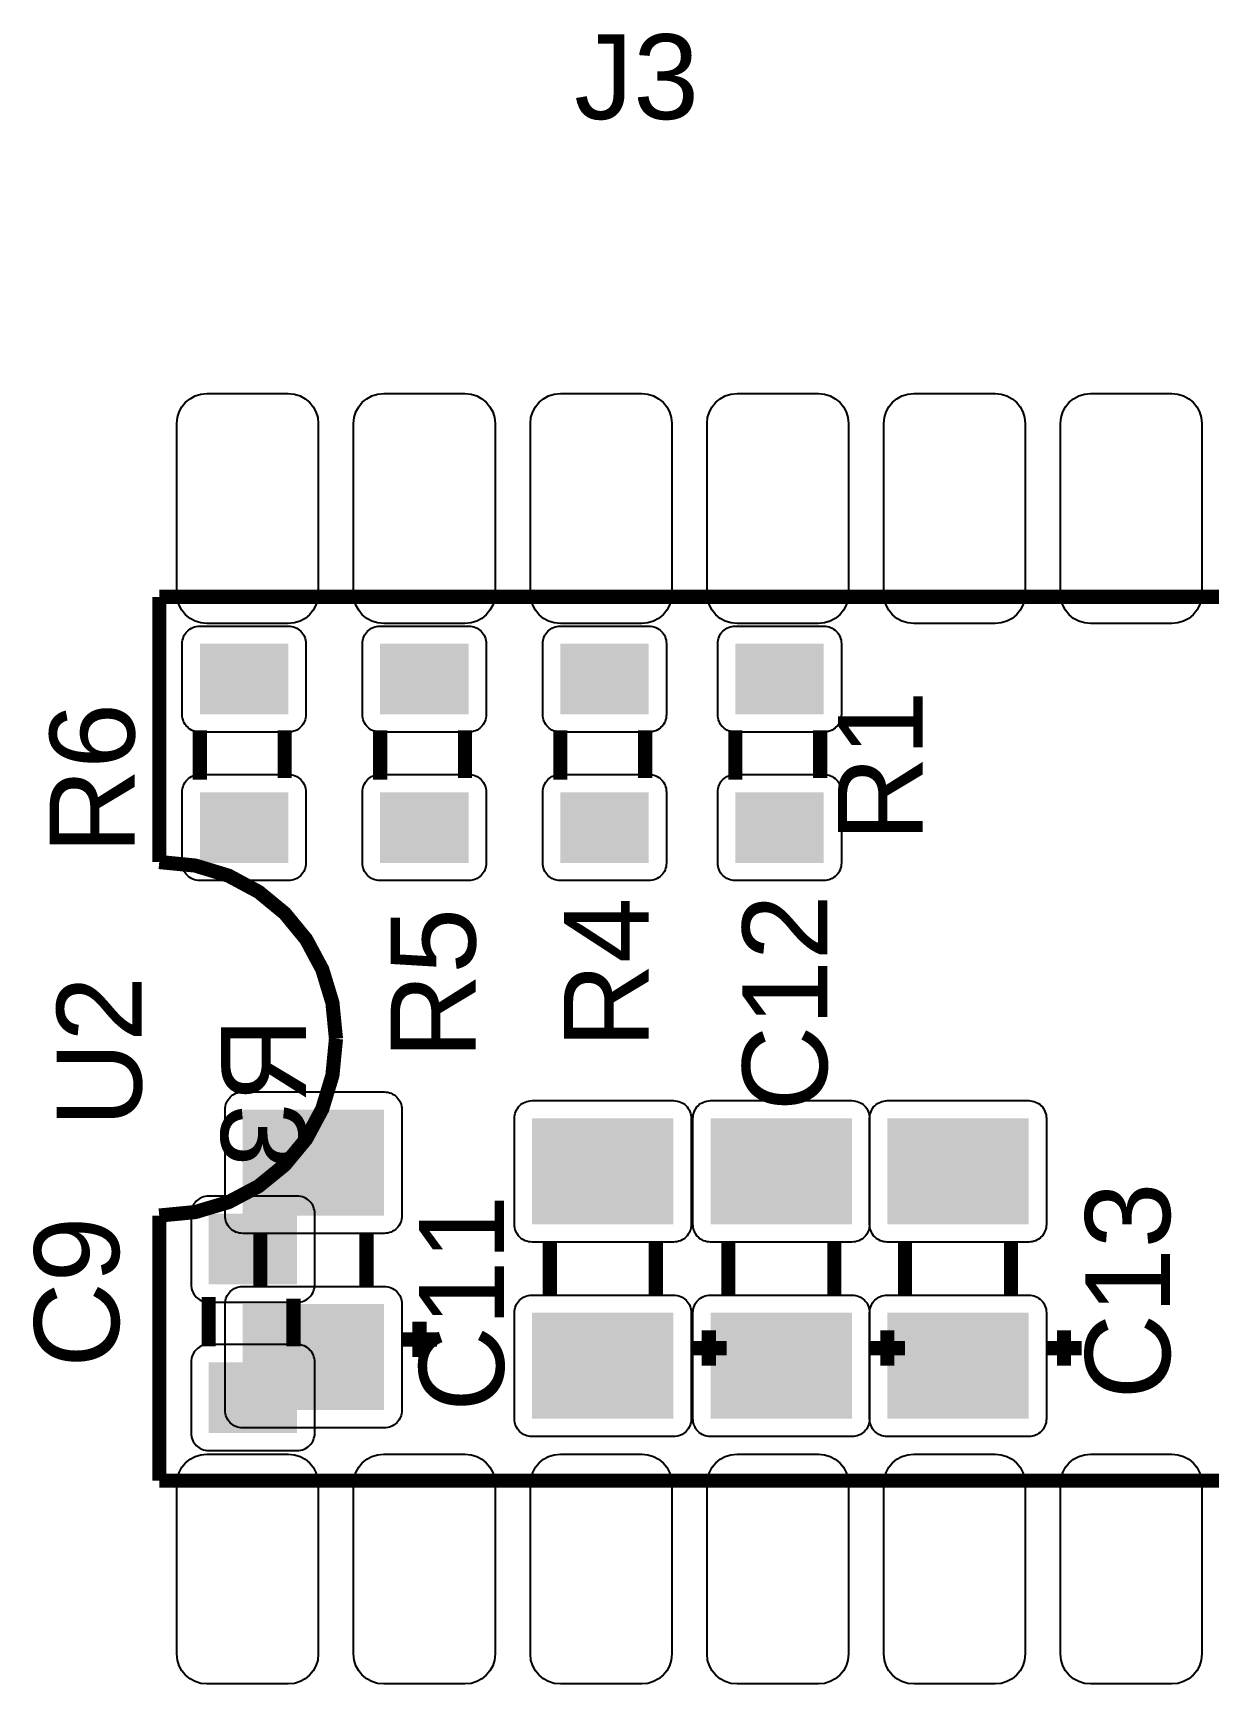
# Model space of a CAD drawing. Header units: inches. Extents: x 15 to 148, y 10 to 111.
# Drawn here: x 134.898 to 136.061, y 100.48 to 102.111 of the extents above; entities that cross this region are included whole.
import ezdxf

# ---------------------------------------------------------------- set-up
doc = ezdxf.new("R2010")
doc.units = ezdxf.units.IN
doc.header["$MEASUREMENT"] = 0
doc.layers.add('BLK_12AWG', color=7, linetype='Continuous')

# ---------------------------------------------------------------- blocks, each defined once
blk = doc.blocks.new('RPAD')
blk.add_trace([(-0.5, -0.5), (-0.5, 0.5), (0.5, -0.5), (0.5, 0.5)])
blk = doc.blocks.new('CBA2Board')
for points in [[(155.50353, 102.58131), (155.45753, 102.58131), (155.45406, 102.58165), (155.45084, 102.58262), (155.44795, 102.58417), (155.44545, 102.58623), (155.44339, 102.58873), (155.44184, 102.59162), (155.44087, 102.59484), (155.44053, 102.59831), (155.44053, 102.69431), (155.44087, 102.69779), (155.44184, 102.701), (155.44339, 102.70389), (155.44545, 102.7064), (155.44795, 102.70845), (155.45084, 102.71), (155.45406, 102.71097), (155.45753, 102.71131), (155.50353, 102.71131), (155.50701, 102.71097), (155.51022, 102.71), (155.51311, 102.70845), (155.51562, 102.7064), (155.51768, 102.70389), (155.51922, 102.701), (155.5202, 102.69779), (155.52053, 102.69431), (155.52053, 102.59831), (155.5202, 102.59484), (155.51922, 102.59162), (155.51768, 102.58873), (155.51562, 102.58623), (155.51311, 102.58417), (155.51022, 102.58262), (155.50701, 102.58165), (155.50353, 102.58131)], [(155.60353, 102.58131), (155.55753, 102.58131), (155.55406, 102.58165), (155.55084, 102.58262), (155.54795, 102.58417), (155.54545, 102.58623), (155.54339, 102.58873), (155.54184, 102.59162), (155.54087, 102.59484), (155.54053, 102.59831), (155.54053, 102.69431), (155.54087, 102.69779), (155.54184, 102.701), (155.54339, 102.70389), (155.54545, 102.7064), (155.54795, 102.70845), (155.55084, 102.71), (155.55406, 102.71097), (155.55753, 102.71131), (155.60353, 102.71131), (155.60701, 102.71097), (155.61022, 102.71), (155.61311, 102.70845), (155.61562, 102.7064), (155.61768, 102.70389), (155.61922, 102.701), (155.6202, 102.69779), (155.62053, 102.69431), (155.62053, 102.59831), (155.6202, 102.59484), (155.61922, 102.59162), (155.61768, 102.58873), (155.61562, 102.58623), (155.61311, 102.58417), (155.61022, 102.58262), (155.60701, 102.58165), (155.60353, 102.58131)], [(155.70353, 102.58131), (155.65753, 102.58131), (155.65406, 102.58165), (155.65084, 102.58262), (155.64795, 102.58417), (155.64545, 102.58623), (155.64339, 102.58873), (155.64184, 102.59162), (155.64087, 102.59484), (155.64053, 102.59831), (155.64053, 102.69431), (155.64087, 102.69779), (155.64184, 102.701), (155.64339, 102.70389), (155.64545, 102.7064), (155.64795, 102.70845), (155.65084, 102.71), (155.65406, 102.71097), (155.65753, 102.71131), (155.70353, 102.71131), (155.70701, 102.71097), (155.71022, 102.71), (155.71311, 102.70845), (155.71562, 102.7064), (155.71768, 102.70389), (155.71922, 102.701), (155.7202, 102.69779), (155.72053, 102.69431), (155.72053, 102.59831), (155.7202, 102.59484), (155.71922, 102.59162), (155.71768, 102.58873), (155.71562, 102.58623), (155.71311, 102.58417), (155.71022, 102.58262), (155.70701, 102.58165), (155.70353, 102.58131)], [(155.80353, 102.58131), (155.75753, 102.58131), (155.75406, 102.58165), (155.75084, 102.58262), (155.74795, 102.58417), (155.74545, 102.58623), (155.74339, 102.58873), (155.74184, 102.59162), (155.74087, 102.59484), (155.74053, 102.59831), (155.74053, 102.69431), (155.74087, 102.69779), (155.74184, 102.701), (155.74339, 102.70389), (155.74545, 102.7064), (155.74795, 102.70845), (155.75084, 102.71), (155.75406, 102.71097), (155.75753, 102.71131), (155.80353, 102.71131), (155.80701, 102.71097), (155.81022, 102.71), (155.81311, 102.70845), (155.81562, 102.7064), (155.81768, 102.70389), (155.81922, 102.701), (155.8202, 102.69779), (155.82053, 102.69431), (155.82053, 102.59831), (155.8202, 102.59484), (155.81922, 102.59162), (155.81768, 102.58873), (155.81562, 102.58623), (155.81311, 102.58417), (155.81022, 102.58262), (155.80701, 102.58165), (155.80353, 102.58131)], [(155.90353, 102.58131), (155.85753, 102.58131), (155.85406, 102.58165), (155.85084, 102.58262), (155.84795, 102.58417), (155.84545, 102.58623), (155.84339, 102.58873), (155.84184, 102.59162), (155.84087, 102.59484), (155.84053, 102.59831), (155.84053, 102.69431), (155.84087, 102.69779), (155.84184, 102.701), (155.84339, 102.70389), (155.84545, 102.7064), (155.84795, 102.70845), (155.85084, 102.71), (155.85406, 102.71097), (155.85753, 102.71131), (155.90353, 102.71131), (155.90701, 102.71097), (155.91022, 102.71), (155.91311, 102.70845), (155.91562, 102.7064), (155.91768, 102.70389), (155.91922, 102.701), (155.9202, 102.69779), (155.92053, 102.69431), (155.92053, 102.59831), (155.9202, 102.59484), (155.91922, 102.59162), (155.91768, 102.58873), (155.91562, 102.58623), (155.91311, 102.58417), (155.91022, 102.58262), (155.90701, 102.58165), (155.90353, 102.58131)], [(156.00353, 102.58131), (155.95753, 102.58131), (155.95406, 102.58165), (155.95084, 102.58262), (155.94795, 102.58417), (155.94545, 102.58623), (155.94339, 102.58873), (155.94184, 102.59162), (155.94087, 102.59484), (155.94053, 102.59831), (155.94053, 102.69431), (155.94087, 102.69779), (155.94184, 102.701), (155.94339, 102.70389), (155.94545, 102.7064), (155.94795, 102.70845), (155.95084, 102.71), (155.95406, 102.71097), (155.95753, 102.71131), (156.00353, 102.71131), (156.00701, 102.71097), (156.01022, 102.71), (156.01311, 102.70845), (156.01562, 102.7064), (156.01768, 102.70389), (156.01922, 102.701), (156.0202, 102.69779), (156.02053, 102.69431), (156.02053, 102.59831), (156.0202, 102.59484), (156.01922, 102.59162), (156.01768, 102.58873), (156.01562, 102.58623), (156.01311, 102.58417), (156.01022, 102.58262), (156.00701, 102.58165), (156.00353, 102.58131)], [(155.51353, 102.56981), (155.51353, 102.52981), (155.51348, 102.52877), (155.51333, 102.52777), (155.51309, 102.5268), (155.51276, 102.52588), (155.51235, 102.525), (155.51185, 102.52418), (155.51128, 102.52341), (155.51064, 102.5227), (155.50994, 102.52206), (155.50917, 102.52149), (155.50835, 102.521), (155.50747, 102.52058), (155.50654, 102.52025), (155.50558, 102.52001), (155.50457, 102.51986), (155.50353, 102.51981), (155.45353, 102.51981), (155.45249, 102.51986), (155.45149, 102.52001), (155.45052, 102.52025), (155.4496, 102.52058), (155.44872, 102.521), (155.4479, 102.52149), (155.44713, 102.52206), (155.44642, 102.5227), (155.44578, 102.52341), (155.44521, 102.52418), (155.44472, 102.525), (155.4443, 102.52588), (155.44397, 102.5268), (155.44373, 102.52777), (155.44358, 102.52877), (155.44353, 102.52981), (155.44353, 102.56981), (155.44358, 102.57085), (155.44373, 102.57186), (155.44397, 102.57282), (155.4443, 102.57375), (155.44472, 102.57462), (155.44521, 102.57545), (155.44578, 102.57622), (155.44642, 102.57692), (155.44713, 102.57756), (155.4479, 102.57813), (155.44872, 102.57863), (155.4496, 102.57904), (155.45052, 102.57937), (155.45149, 102.57961), (155.45249, 102.57976), (155.45353, 102.57981), (155.50353, 102.57981), (155.50457, 102.57976), (155.50558, 102.57961), (155.50654, 102.57937), (155.50747, 102.57904), (155.50835, 102.57863), (155.50917, 102.57813), (155.50994, 102.57756), (155.51064, 102.57692), (155.51128, 102.57622), (155.51185, 102.57545), (155.51235, 102.57462), (155.51276, 102.57375), (155.51309, 102.57282), (155.51333, 102.57186), (155.51348, 102.57085), (155.51353, 102.56981)], [(155.61553, 102.56981), (155.61553, 102.52981), (155.61548, 102.52877), (155.61533, 102.52777), (155.61509, 102.5268), (155.61476, 102.52588), (155.61435, 102.525), (155.61385, 102.52418), (155.61328, 102.52341), (155.61264, 102.5227), (155.61194, 102.52206), (155.61117, 102.52149), (155.61035, 102.521), (155.60947, 102.52058), (155.60854, 102.52025), (155.60758, 102.52001), (155.60657, 102.51986), (155.60553, 102.51981), (155.55553, 102.51981), (155.55449, 102.51986), (155.55349, 102.52001), (155.55252, 102.52025), (155.5516, 102.52058), (155.55072, 102.521), (155.5499, 102.52149), (155.54913, 102.52206), (155.54842, 102.5227), (155.54778, 102.52341), (155.54721, 102.52418), (155.54672, 102.525), (155.5463, 102.52588), (155.54597, 102.5268), (155.54573, 102.52777), (155.54558, 102.52877), (155.54553, 102.52981), (155.54553, 102.56981), (155.54558, 102.57085), (155.54573, 102.57186), (155.54597, 102.57282), (155.5463, 102.57375), (155.54672, 102.57462), (155.54721, 102.57545), (155.54778, 102.57622), (155.54842, 102.57692), (155.54913, 102.57756), (155.5499, 102.57813), (155.55072, 102.57863), (155.5516, 102.57904), (155.55252, 102.57937), (155.55349, 102.57961), (155.55449, 102.57976), (155.55553, 102.57981), (155.60553, 102.57981), (155.60657, 102.57976), (155.60758, 102.57961), (155.60854, 102.57937), (155.60947, 102.57904), (155.61035, 102.57863), (155.61117, 102.57813), (155.61194, 102.57756), (155.61264, 102.57692), (155.61328, 102.57622), (155.61385, 102.57545), (155.61435, 102.57462), (155.61476, 102.57375), (155.61509, 102.57282), (155.61533, 102.57186), (155.61548, 102.57085), (155.61553, 102.56981)], [(155.71753, 102.56981), (155.71753, 102.52981), (155.71748, 102.52877), (155.71733, 102.52777), (155.71709, 102.5268), (155.71676, 102.52588), (155.71635, 102.525), (155.71585, 102.52418), (155.71528, 102.52341), (155.71464, 102.5227), (155.71394, 102.52206), (155.71317, 102.52149), (155.71235, 102.521), (155.71147, 102.52058), (155.71054, 102.52025), (155.70958, 102.52001), (155.70857, 102.51986), (155.70753, 102.51981), (155.65753, 102.51981), (155.65649, 102.51986), (155.65549, 102.52001), (155.65452, 102.52025), (155.6536, 102.52058), (155.65272, 102.521), (155.6519, 102.52149), (155.65113, 102.52206), (155.65042, 102.5227), (155.64978, 102.52341), (155.64921, 102.52418), (155.64872, 102.525), (155.6483, 102.52588), (155.64797, 102.5268), (155.64773, 102.52777), (155.64758, 102.52877), (155.64753, 102.52981), (155.64753, 102.56981), (155.64758, 102.57085), (155.64773, 102.57186), (155.64797, 102.57282), (155.6483, 102.57375), (155.64872, 102.57462), (155.64921, 102.57545), (155.64978, 102.57622), (155.65042, 102.57692), (155.65113, 102.57756), (155.6519, 102.57813), (155.65272, 102.57863), (155.6536, 102.57904), (155.65452, 102.57937), (155.65549, 102.57961), (155.65649, 102.57976), (155.65753, 102.57981), (155.70753, 102.57981), (155.70857, 102.57976), (155.70958, 102.57961), (155.71054, 102.57937), (155.71147, 102.57904), (155.71235, 102.57863), (155.71317, 102.57813), (155.71394, 102.57756), (155.71464, 102.57692), (155.71528, 102.57622), (155.71585, 102.57545), (155.71635, 102.57462), (155.71676, 102.57375), (155.71709, 102.57282), (155.71733, 102.57186), (155.71748, 102.57085), (155.71753, 102.56981)], [(155.81653, 102.56981), (155.81653, 102.52981), (155.81648, 102.52877), (155.81633, 102.52777), (155.81609, 102.5268), (155.81576, 102.52588), (155.81535, 102.525), (155.81485, 102.52418), (155.81428, 102.52341), (155.81364, 102.5227), (155.81294, 102.52206), (155.81217, 102.52149), (155.81135, 102.521), (155.81047, 102.52058), (155.80954, 102.52025), (155.80858, 102.52001), (155.80757, 102.51986), (155.80653, 102.51981), (155.75653, 102.51981), (155.75549, 102.51986), (155.75449, 102.52001), (155.75352, 102.52025), (155.7526, 102.52058), (155.75172, 102.521), (155.7509, 102.52149), (155.75013, 102.52206), (155.74942, 102.5227), (155.74878, 102.52341), (155.74821, 102.52418), (155.74772, 102.525), (155.7473, 102.52588), (155.74697, 102.5268), (155.74673, 102.52777), (155.74658, 102.52877), (155.74653, 102.52981), (155.74653, 102.56981), (155.74658, 102.57085), (155.74673, 102.57186), (155.74697, 102.57282), (155.7473, 102.57375), (155.74772, 102.57462), (155.74821, 102.57545), (155.74878, 102.57622), (155.74942, 102.57692), (155.75013, 102.57756), (155.7509, 102.57813), (155.75172, 102.57863), (155.7526, 102.57904), (155.75352, 102.57937), (155.75449, 102.57961), (155.75549, 102.57976), (155.75653, 102.57981), (155.80653, 102.57981), (155.80757, 102.57976), (155.80858, 102.57961), (155.80954, 102.57937), (155.81047, 102.57904), (155.81135, 102.57863), (155.81217, 102.57813), (155.81294, 102.57756), (155.81364, 102.57692), (155.81428, 102.57622), (155.81485, 102.57545), (155.81535, 102.57462), (155.81576, 102.57375), (155.81609, 102.57282), (155.81633, 102.57186), (155.81648, 102.57085), (155.81653, 102.56981)], [(155.51353, 102.48581), (155.51353, 102.44581), (155.51348, 102.44477), (155.51333, 102.44377), (155.51309, 102.4428), (155.51276, 102.44188), (155.51235, 102.441), (155.51185, 102.44018), (155.51128, 102.43941), (155.51064, 102.4387), (155.50994, 102.43806), (155.50917, 102.43749), (155.50835, 102.437), (155.50747, 102.43658), (155.50654, 102.43625), (155.50558, 102.43601), (155.50457, 102.43586), (155.50353, 102.43581), (155.45353, 102.43581), (155.45249, 102.43586), (155.45149, 102.43601), (155.45052, 102.43625), (155.4496, 102.43658), (155.44872, 102.437), (155.4479, 102.43749), (155.44713, 102.43806), (155.44642, 102.4387), (155.44578, 102.43941), (155.44521, 102.44018), (155.44472, 102.441), (155.4443, 102.44188), (155.44397, 102.4428), (155.44373, 102.44377), (155.44358, 102.44477), (155.44353, 102.44581), (155.44353, 102.48581), (155.44358, 102.48685), (155.44373, 102.48786), (155.44397, 102.48882), (155.4443, 102.48975), (155.44472, 102.49062), (155.44521, 102.49145), (155.44578, 102.49222), (155.44642, 102.49292), (155.44713, 102.49356), (155.4479, 102.49413), (155.44872, 102.49463), (155.4496, 102.49504), (155.45052, 102.49537), (155.45149, 102.49561), (155.45249, 102.49576), (155.45353, 102.49581), (155.50353, 102.49581), (155.50457, 102.49576), (155.50558, 102.49561), (155.50654, 102.49537), (155.50747, 102.49504), (155.50835, 102.49463), (155.50917, 102.49413), (155.50994, 102.49356), (155.51064, 102.49292), (155.51128, 102.49222), (155.51185, 102.49145), (155.51235, 102.49062), (155.51276, 102.48975), (155.51309, 102.48882), (155.51333, 102.48786), (155.51348, 102.48685), (155.51353, 102.48581)], [(155.61553, 102.48581), (155.61553, 102.44581), (155.61548, 102.44477), (155.61533, 102.44377), (155.61509, 102.4428), (155.61476, 102.44188), (155.61435, 102.441), (155.61385, 102.44018), (155.61328, 102.43941), (155.61264, 102.4387), (155.61194, 102.43806), (155.61117, 102.43749), (155.61035, 102.437), (155.60947, 102.43658), (155.60854, 102.43625), (155.60758, 102.43601), (155.60657, 102.43586), (155.60553, 102.43581), (155.55553, 102.43581), (155.55449, 102.43586), (155.55349, 102.43601), (155.55252, 102.43625), (155.5516, 102.43658), (155.55072, 102.437), (155.5499, 102.43749), (155.54913, 102.43806), (155.54842, 102.4387), (155.54778, 102.43941), (155.54721, 102.44018), (155.54672, 102.441), (155.5463, 102.44188), (155.54597, 102.4428), (155.54573, 102.44377), (155.54558, 102.44477), (155.54553, 102.44581), (155.54553, 102.48581), (155.54558, 102.48685), (155.54573, 102.48786), (155.54597, 102.48882), (155.5463, 102.48975), (155.54672, 102.49062), (155.54721, 102.49145), (155.54778, 102.49222), (155.54842, 102.49292), (155.54913, 102.49356), (155.5499, 102.49413), (155.55072, 102.49463), (155.5516, 102.49504), (155.55252, 102.49537), (155.55349, 102.49561), (155.55449, 102.49576), (155.55553, 102.49581), (155.60553, 102.49581), (155.60657, 102.49576), (155.60758, 102.49561), (155.60854, 102.49537), (155.60947, 102.49504), (155.61035, 102.49463), (155.61117, 102.49413), (155.61194, 102.49356), (155.61264, 102.49292), (155.61328, 102.49222), (155.61385, 102.49145), (155.61435, 102.49062), (155.61476, 102.48975), (155.61509, 102.48882), (155.61533, 102.48786), (155.61548, 102.48685), (155.61553, 102.48581)], [(155.71753, 102.48581), (155.71753, 102.44581), (155.71748, 102.44477), (155.71733, 102.44377), (155.71709, 102.4428), (155.71676, 102.44188), (155.71635, 102.441), (155.71585, 102.44018), (155.71528, 102.43941), (155.71464, 102.4387), (155.71394, 102.43806), (155.71317, 102.43749), (155.71235, 102.437), (155.71147, 102.43658), (155.71054, 102.43625), (155.70958, 102.43601), (155.70857, 102.43586), (155.70753, 102.43581), (155.65753, 102.43581), (155.65649, 102.43586), (155.65549, 102.43601), (155.65452, 102.43625), (155.6536, 102.43658), (155.65272, 102.437), (155.6519, 102.43749), (155.65113, 102.43806), (155.65042, 102.4387), (155.64978, 102.43941), (155.64921, 102.44018), (155.64872, 102.441), (155.6483, 102.44188), (155.64797, 102.4428), (155.64773, 102.44377), (155.64758, 102.44477), (155.64753, 102.44581), (155.64753, 102.48581), (155.64758, 102.48685), (155.64773, 102.48786), (155.64797, 102.48882), (155.6483, 102.48975), (155.64872, 102.49062), (155.64921, 102.49145), (155.64978, 102.49222), (155.65042, 102.49292), (155.65113, 102.49356), (155.6519, 102.49413), (155.65272, 102.49463), (155.6536, 102.49504), (155.65452, 102.49537), (155.65549, 102.49561), (155.65649, 102.49576), (155.65753, 102.49581), (155.70753, 102.49581), (155.70857, 102.49576), (155.70958, 102.49561), (155.71054, 102.49537), (155.71147, 102.49504), (155.71235, 102.49463), (155.71317, 102.49413), (155.71394, 102.49356), (155.71464, 102.49292), (155.71528, 102.49222), (155.71585, 102.49145), (155.71635, 102.49062), (155.71676, 102.48975), (155.71709, 102.48882), (155.71733, 102.48786), (155.71748, 102.48685), (155.71753, 102.48581)], [(155.81653, 102.48581), (155.81653, 102.44581), (155.81648, 102.44477), (155.81633, 102.44377), (155.81609, 102.4428), (155.81576, 102.44188), (155.81535, 102.441), (155.81485, 102.44018), (155.81428, 102.43941), (155.81364, 102.4387), (155.81294, 102.43806), (155.81217, 102.43749), (155.81135, 102.437), (155.81047, 102.43658), (155.80954, 102.43625), (155.80858, 102.43601), (155.80757, 102.43586), (155.80653, 102.43581), (155.75653, 102.43581), (155.75549, 102.43586), (155.75449, 102.43601), (155.75352, 102.43625), (155.7526, 102.43658), (155.75172, 102.437), (155.7509, 102.43749), (155.75013, 102.43806), (155.74942, 102.4387), (155.74878, 102.43941), (155.74821, 102.44018), (155.74772, 102.441), (155.7473, 102.44188), (155.74697, 102.4428), (155.74673, 102.44377), (155.74658, 102.44477), (155.74653, 102.44581), (155.74653, 102.48581), (155.74658, 102.48685), (155.74673, 102.48786), (155.74697, 102.48882), (155.7473, 102.48975), (155.74772, 102.49062), (155.74821, 102.49145), (155.74878, 102.49222), (155.74942, 102.49292), (155.75013, 102.49356), (155.7509, 102.49413), (155.75172, 102.49463), (155.7526, 102.49504), (155.75352, 102.49537), (155.75449, 102.49561), (155.75549, 102.49576), (155.75653, 102.49581), (155.80653, 102.49581), (155.80757, 102.49576), (155.80858, 102.49561), (155.80954, 102.49537), (155.81047, 102.49504), (155.81135, 102.49463), (155.81217, 102.49413), (155.81294, 102.49356), (155.81364, 102.49292), (155.81428, 102.49222), (155.81485, 102.49145), (155.81535, 102.49062), (155.81576, 102.48975), (155.81609, 102.48882), (155.81633, 102.48786), (155.81648, 102.48685), (155.81653, 102.48581)], [(155.56778, 102.30622), (155.56778, 102.24622), (155.56773, 102.24518), (155.56758, 102.24417), (155.56734, 102.24321), (155.56701, 102.24228), (155.56659, 102.24141), (155.5661, 102.24058), (155.56553, 102.23981), (155.56489, 102.23911), (155.56418, 102.23847), (155.56341, 102.2379), (155.56259, 102.2374), (155.56171, 102.23699), (155.56079, 102.23666), (155.55982, 102.23642), (155.55882, 102.23627), (155.55778, 102.23622), (155.47778, 102.23622), (155.47674, 102.23627), (155.47573, 102.23642), (155.47477, 102.23666), (155.47384, 102.23699), (155.47297, 102.2374), (155.47214, 102.2379), (155.47137, 102.23847), (155.47067, 102.23911), (155.47003, 102.23981), (155.46946, 102.24058), (155.46896, 102.24141), (155.46855, 102.24228), (155.46822, 102.24321), (155.46798, 102.24417), (155.46783, 102.24518), (155.46778, 102.24622), (155.46778, 102.30622), (155.46783, 102.30726), (155.46798, 102.30826), (155.46822, 102.30923), (155.46855, 102.31015), (155.46896, 102.31103), (155.46946, 102.31185), (155.47003, 102.31262), (155.47067, 102.31333), (155.47137, 102.31397), (155.47214, 102.31454), (155.47297, 102.31503), (155.47384, 102.31545), (155.47477, 102.31578), (155.47573, 102.31602), (155.47674, 102.31617), (155.47778, 102.31622), (155.55778, 102.31622), (155.55882, 102.31617), (155.55982, 102.31602), (155.56079, 102.31578), (155.56171, 102.31545), (155.56259, 102.31503), (155.56341, 102.31454), (155.56418, 102.31397), (155.56489, 102.31333), (155.56553, 102.31262), (155.5661, 102.31185), (155.56659, 102.31103), (155.56701, 102.31015), (155.56734, 102.30923), (155.56758, 102.30826), (155.56773, 102.30726), (155.56778, 102.30622)], [(155.73153, 102.30131), (155.73153, 102.24131), (155.73148, 102.24027), (155.73133, 102.23927), (155.73109, 102.2383), (155.73076, 102.23738), (155.73035, 102.2365), (155.72985, 102.23568), (155.72928, 102.23491), (155.72864, 102.2342), (155.72794, 102.23356), (155.72717, 102.23299), (155.72635, 102.2325), (155.72547, 102.23208), (155.72454, 102.23175), (155.72358, 102.23151), (155.72257, 102.23136), (155.72153, 102.23131), (155.64153, 102.23131), (155.64049, 102.23136), (155.63949, 102.23151), (155.63852, 102.23175), (155.6376, 102.23208), (155.63672, 102.2325), (155.6359, 102.23299), (155.63513, 102.23356), (155.63442, 102.2342), (155.63378, 102.23491), (155.63321, 102.23568), (155.63272, 102.2365), (155.6323, 102.23738), (155.63197, 102.2383), (155.63173, 102.23927), (155.63158, 102.24027), (155.63153, 102.24131), (155.63153, 102.30131), (155.63158, 102.30235), (155.63173, 102.30336), (155.63197, 102.30432), (155.6323, 102.30525), (155.63272, 102.30612), (155.63321, 102.30695), (155.63378, 102.30772), (155.63442, 102.30842), (155.63513, 102.30906), (155.6359, 102.30963), (155.63672, 102.31013), (155.6376, 102.31054), (155.63852, 102.31087), (155.63949, 102.31111), (155.64049, 102.31126), (155.64153, 102.31131), (155.72153, 102.31131), (155.72257, 102.31126), (155.72358, 102.31111), (155.72454, 102.31087), (155.72547, 102.31054), (155.72635, 102.31013), (155.72717, 102.30963), (155.72794, 102.30906), (155.72864, 102.30842), (155.72928, 102.30772), (155.72985, 102.30695), (155.73035, 102.30612), (155.73076, 102.30525), (155.73109, 102.30432), (155.73133, 102.30336), (155.73148, 102.30235), (155.73153, 102.30131)], [(155.83253, 102.30131), (155.83253, 102.24131), (155.83248, 102.24027), (155.83233, 102.23927), (155.83209, 102.2383), (155.83176, 102.23738), (155.83135, 102.2365), (155.83085, 102.23568), (155.83028, 102.23491), (155.82964, 102.2342), (155.82894, 102.23356), (155.82817, 102.23299), (155.82735, 102.2325), (155.82647, 102.23208), (155.82554, 102.23175), (155.82458, 102.23151), (155.82357, 102.23136), (155.82253, 102.23131), (155.74253, 102.23131), (155.74149, 102.23136), (155.74049, 102.23151), (155.73952, 102.23175), (155.7386, 102.23208), (155.73772, 102.2325), (155.7369, 102.23299), (155.73613, 102.23356), (155.73542, 102.2342), (155.73478, 102.23491), (155.73421, 102.23568), (155.73372, 102.2365), (155.7333, 102.23738), (155.73297, 102.2383), (155.73273, 102.23927), (155.73258, 102.24027), (155.73253, 102.24131), (155.73253, 102.30131), (155.73258, 102.30235), (155.73273, 102.30336), (155.73297, 102.30432), (155.7333, 102.30525), (155.73372, 102.30612), (155.73421, 102.30695), (155.73478, 102.30772), (155.73542, 102.30842), (155.73613, 102.30906), (155.7369, 102.30963), (155.73772, 102.31013), (155.7386, 102.31054), (155.73952, 102.31087), (155.74049, 102.31111), (155.74149, 102.31126), (155.74253, 102.31131), (155.82253, 102.31131), (155.82357, 102.31126), (155.82458, 102.31111), (155.82554, 102.31087), (155.82647, 102.31054), (155.82735, 102.31013), (155.82817, 102.30963), (155.82894, 102.30906), (155.82964, 102.30842), (155.83028, 102.30772), (155.83085, 102.30695), (155.83135, 102.30612), (155.83176, 102.30525), (155.83209, 102.30432), (155.83233, 102.30336), (155.83248, 102.30235), (155.83253, 102.30131)], [(155.93253, 102.30131), (155.93253, 102.24131), (155.93248, 102.24027), (155.93233, 102.23927), (155.93209, 102.2383), (155.93176, 102.23738), (155.93135, 102.2365), (155.93085, 102.23568), (155.93028, 102.23491), (155.92964, 102.2342), (155.92894, 102.23356), (155.92817, 102.23299), (155.92735, 102.2325), (155.92647, 102.23208), (155.92554, 102.23175), (155.92458, 102.23151), (155.92357, 102.23136), (155.92253, 102.23131), (155.84253, 102.23131), (155.84149, 102.23136), (155.84049, 102.23151), (155.83952, 102.23175), (155.8386, 102.23208), (155.83772, 102.2325), (155.8369, 102.23299), (155.83613, 102.23356), (155.83542, 102.2342), (155.83478, 102.23491), (155.83421, 102.23568), (155.83372, 102.2365), (155.8333, 102.23738), (155.83297, 102.2383), (155.83273, 102.23927), (155.83258, 102.24027), (155.83253, 102.24131), (155.83253, 102.30131), (155.83258, 102.30235), (155.83273, 102.30336), (155.83297, 102.30432), (155.8333, 102.30525), (155.83372, 102.30612), (155.83421, 102.30695), (155.83478, 102.30772), (155.83542, 102.30842), (155.83613, 102.30906), (155.8369, 102.30963), (155.83772, 102.31013), (155.8386, 102.31054), (155.83952, 102.31087), (155.84049, 102.31111), (155.84149, 102.31126), (155.84253, 102.31131), (155.92253, 102.31131), (155.92357, 102.31126), (155.92458, 102.31111), (155.92554, 102.31087), (155.92647, 102.31054), (155.92735, 102.31013), (155.92817, 102.30963), (155.92894, 102.30906), (155.92964, 102.30842), (155.93028, 102.30772), (155.93085, 102.30695), (155.93135, 102.30612), (155.93176, 102.30525), (155.93209, 102.30432), (155.93233, 102.30336), (155.93248, 102.30235), (155.93253, 102.30131)], [(155.51853, 102.20731), (155.51853, 102.24731), (155.51848, 102.24835), (155.51833, 102.24936), (155.51809, 102.25032), (155.51776, 102.25125), (155.51735, 102.25212), (155.51685, 102.25295), (155.51628, 102.25372), (155.51564, 102.25442), (155.51494, 102.25506), (155.51417, 102.25563), (155.51335, 102.25613), (155.51247, 102.25654), (155.51154, 102.25687), (155.51058, 102.25711), (155.50957, 102.25726), (155.50853, 102.25731), (155.45853, 102.25731), (155.45749, 102.25726), (155.45649, 102.25711), (155.45552, 102.25687), (155.4546, 102.25654), (155.45372, 102.25613), (155.4529, 102.25563), (155.45213, 102.25506), (155.45142, 102.25442), (155.45078, 102.25372), (155.45021, 102.25295), (155.44972, 102.25212), (155.4493, 102.25125), (155.44897, 102.25032), (155.44873, 102.24936), (155.44858, 102.24835), (155.44853, 102.24731), (155.44853, 102.20731), (155.44858, 102.20627), (155.44873, 102.20527), (155.44897, 102.2043), (155.4493, 102.20338), (155.44972, 102.2025), (155.45021, 102.20168), (155.45078, 102.20091), (155.45142, 102.2002), (155.45213, 102.19956), (155.4529, 102.19899), (155.45372, 102.1985), (155.4546, 102.19808), (155.45552, 102.19775), (155.45649, 102.19751), (155.45749, 102.19736), (155.45853, 102.19731), (155.50853, 102.19731), (155.50957, 102.19736), (155.51058, 102.19751), (155.51154, 102.19775), (155.51247, 102.19808), (155.51335, 102.1985), (155.51417, 102.19899), (155.51494, 102.19956), (155.51564, 102.2002), (155.51628, 102.20091), (155.51685, 102.20168), (155.51735, 102.2025), (155.51776, 102.20338), (155.51809, 102.2043), (155.51833, 102.20527), (155.51848, 102.20627), (155.51853, 102.20731)], [(155.56778, 102.19622), (155.56778, 102.13622), (155.56773, 102.13518), (155.56758, 102.13417), (155.56734, 102.13321), (155.56701, 102.13228), (155.56659, 102.13141), (155.5661, 102.13058), (155.56553, 102.12981), (155.56489, 102.12911), (155.56418, 102.12847), (155.56341, 102.1279), (155.56259, 102.1274), (155.56171, 102.12699), (155.56079, 102.12666), (155.55982, 102.12642), (155.55882, 102.12627), (155.55778, 102.12622), (155.47778, 102.12622), (155.47674, 102.12627), (155.47573, 102.12642), (155.47477, 102.12666), (155.47384, 102.12699), (155.47297, 102.1274), (155.47214, 102.1279), (155.47137, 102.12847), (155.47067, 102.12911), (155.47003, 102.12981), (155.46946, 102.13058), (155.46896, 102.13141), (155.46855, 102.13228), (155.46822, 102.13321), (155.46798, 102.13417), (155.46783, 102.13518), (155.46778, 102.13622), (155.46778, 102.19622), (155.46783, 102.19726), (155.46798, 102.19826), (155.46822, 102.19923), (155.46855, 102.20015), (155.46896, 102.20103), (155.46946, 102.20185), (155.47003, 102.20262), (155.47067, 102.20333), (155.47137, 102.20397), (155.47214, 102.20454), (155.47297, 102.20503), (155.47384, 102.20545), (155.47477, 102.20578), (155.47573, 102.20602), (155.47674, 102.20617), (155.47778, 102.20622), (155.55778, 102.20622), (155.55882, 102.20617), (155.55982, 102.20602), (155.56079, 102.20578), (155.56171, 102.20545), (155.56259, 102.20503), (155.56341, 102.20454), (155.56418, 102.20397), (155.56489, 102.20333), (155.56553, 102.20262), (155.5661, 102.20185), (155.56659, 102.20103), (155.56701, 102.20015), (155.56734, 102.19923), (155.56758, 102.19826), (155.56773, 102.19726), (155.56778, 102.19622)], [(155.73153, 102.19131), (155.73153, 102.13131), (155.73148, 102.13027), (155.73133, 102.12927), (155.73109, 102.1283), (155.73076, 102.12738), (155.73035, 102.1265), (155.72985, 102.12568), (155.72928, 102.12491), (155.72864, 102.1242), (155.72794, 102.12356), (155.72717, 102.12299), (155.72635, 102.1225), (155.72547, 102.12208), (155.72454, 102.12175), (155.72358, 102.12151), (155.72257, 102.12136), (155.72153, 102.12131), (155.64153, 102.12131), (155.64049, 102.12136), (155.63949, 102.12151), (155.63852, 102.12175), (155.6376, 102.12208), (155.63672, 102.1225), (155.6359, 102.12299), (155.63513, 102.12356), (155.63442, 102.1242), (155.63378, 102.12491), (155.63321, 102.12568), (155.63272, 102.1265), (155.6323, 102.12738), (155.63197, 102.1283), (155.63173, 102.12927), (155.63158, 102.13027), (155.63153, 102.13131), (155.63153, 102.19131), (155.63158, 102.19235), (155.63173, 102.19336), (155.63197, 102.19432), (155.6323, 102.19525), (155.63272, 102.19612), (155.63321, 102.19695), (155.63378, 102.19772), (155.63442, 102.19842), (155.63513, 102.19906), (155.6359, 102.19963), (155.63672, 102.20013), (155.6376, 102.20054), (155.63852, 102.20087), (155.63949, 102.20111), (155.64049, 102.20126), (155.64153, 102.20131), (155.72153, 102.20131), (155.72257, 102.20126), (155.72358, 102.20111), (155.72454, 102.20087), (155.72547, 102.20054), (155.72635, 102.20013), (155.72717, 102.19963), (155.72794, 102.19906), (155.72864, 102.19842), (155.72928, 102.19772), (155.72985, 102.19695), (155.73035, 102.19612), (155.73076, 102.19525), (155.73109, 102.19432), (155.73133, 102.19336), (155.73148, 102.19235), (155.73153, 102.19131)], [(155.83253, 102.19131), (155.83253, 102.13131), (155.83248, 102.13027), (155.83233, 102.12927), (155.83209, 102.1283), (155.83176, 102.12738), (155.83135, 102.1265), (155.83085, 102.12568), (155.83028, 102.12491), (155.82964, 102.1242), (155.82894, 102.12356), (155.82817, 102.12299), (155.82735, 102.1225), (155.82647, 102.12208), (155.82554, 102.12175), (155.82458, 102.12151), (155.82357, 102.12136), (155.82253, 102.12131), (155.74253, 102.12131), (155.74149, 102.12136), (155.74049, 102.12151), (155.73952, 102.12175), (155.7386, 102.12208), (155.73772, 102.1225), (155.7369, 102.12299), (155.73613, 102.12356), (155.73542, 102.1242), (155.73478, 102.12491), (155.73421, 102.12568), (155.73372, 102.1265), (155.7333, 102.12738), (155.73297, 102.1283), (155.73273, 102.12927), (155.73258, 102.13027), (155.73253, 102.13131), (155.73253, 102.19131), (155.73258, 102.19235), (155.73273, 102.19336), (155.73297, 102.19432), (155.7333, 102.19525), (155.73372, 102.19612), (155.73421, 102.19695), (155.73478, 102.19772), (155.73542, 102.19842), (155.73613, 102.19906), (155.7369, 102.19963), (155.73772, 102.20013), (155.7386, 102.20054), (155.73952, 102.20087), (155.74049, 102.20111), (155.74149, 102.20126), (155.74253, 102.20131), (155.82253, 102.20131), (155.82357, 102.20126), (155.82458, 102.20111), (155.82554, 102.20087), (155.82647, 102.20054), (155.82735, 102.20013), (155.82817, 102.19963), (155.82894, 102.19906), (155.82964, 102.19842), (155.83028, 102.19772), (155.83085, 102.19695), (155.83135, 102.19612), (155.83176, 102.19525), (155.83209, 102.19432), (155.83233, 102.19336), (155.83248, 102.19235), (155.83253, 102.19131)], [(155.93253, 102.19131), (155.93253, 102.13131), (155.93248, 102.13027), (155.93233, 102.12927), (155.93209, 102.1283), (155.93176, 102.12738), (155.93135, 102.1265), (155.93085, 102.12568), (155.93028, 102.12491), (155.92964, 102.1242), (155.92894, 102.12356), (155.92817, 102.12299), (155.92735, 102.1225), (155.92647, 102.12208), (155.92554, 102.12175), (155.92458, 102.12151), (155.92357, 102.12136), (155.92253, 102.12131), (155.84253, 102.12131), (155.84149, 102.12136), (155.84049, 102.12151), (155.83952, 102.12175), (155.8386, 102.12208), (155.83772, 102.1225), (155.8369, 102.12299), (155.83613, 102.12356), (155.83542, 102.1242), (155.83478, 102.12491), (155.83421, 102.12568), (155.83372, 102.1265), (155.8333, 102.12738), (155.83297, 102.1283), (155.83273, 102.12927), (155.83258, 102.13027), (155.83253, 102.13131), (155.83253, 102.19131), (155.83258, 102.19235), (155.83273, 102.19336), (155.83297, 102.19432), (155.8333, 102.19525), (155.83372, 102.19612), (155.83421, 102.19695), (155.83478, 102.19772), (155.83542, 102.19842), (155.83613, 102.19906), (155.8369, 102.19963), (155.83772, 102.20013), (155.8386, 102.20054), (155.83952, 102.20087), (155.84049, 102.20111), (155.84149, 102.20126), (155.84253, 102.20131), (155.92253, 102.20131), (155.92357, 102.20126), (155.92458, 102.20111), (155.92554, 102.20087), (155.92647, 102.20054), (155.92735, 102.20013), (155.92817, 102.19963), (155.92894, 102.19906), (155.92964, 102.19842), (155.93028, 102.19772), (155.93085, 102.19695), (155.93135, 102.19612), (155.93176, 102.19525), (155.93209, 102.19432), (155.93233, 102.19336), (155.93248, 102.19235), (155.93253, 102.19131)], [(155.51853, 102.12331), (155.51853, 102.16331), (155.51848, 102.16435), (155.51833, 102.16536), (155.51809, 102.16632), (155.51776, 102.16725), (155.51735, 102.16812), (155.51685, 102.16895), (155.51628, 102.16972), (155.51564, 102.17042), (155.51494, 102.17106), (155.51417, 102.17163), (155.51335, 102.17213), (155.51247, 102.17254), (155.51154, 102.17287), (155.51058, 102.17311), (155.50957, 102.17326), (155.50853, 102.17331), (155.45853, 102.17331), (155.45749, 102.17326), (155.45649, 102.17311), (155.45552, 102.17287), (155.4546, 102.17254), (155.45372, 102.17213), (155.4529, 102.17163), (155.45213, 102.17106), (155.45142, 102.17042), (155.45078, 102.16972), (155.45021, 102.16895), (155.44972, 102.16812), (155.4493, 102.16725), (155.44897, 102.16632), (155.44873, 102.16536), (155.44858, 102.16435), (155.44853, 102.16331), (155.44853, 102.12331), (155.44858, 102.12227), (155.44873, 102.12127), (155.44897, 102.1203), (155.4493, 102.11938), (155.44972, 102.1185), (155.45021, 102.11768), (155.45078, 102.11691), (155.45142, 102.1162), (155.45213, 102.11556), (155.4529, 102.11499), (155.45372, 102.1145), (155.4546, 102.11408), (155.45552, 102.11375), (155.45649, 102.11351), (155.45749, 102.11336), (155.45853, 102.11331), (155.50853, 102.11331), (155.50957, 102.11336), (155.51058, 102.11351), (155.51154, 102.11375), (155.51247, 102.11408), (155.51335, 102.1145), (155.51417, 102.11499), (155.51494, 102.11556), (155.51564, 102.1162), (155.51628, 102.11691), (155.51685, 102.11768), (155.51735, 102.1185), (155.51776, 102.11938), (155.51809, 102.1203), (155.51833, 102.12127), (155.51848, 102.12227), (155.51853, 102.12331)], [(155.45753, 102.11131), (155.50353, 102.11131), (155.50701, 102.11097), (155.51022, 102.11), (155.51311, 102.10845), (155.51562, 102.1064), (155.51768, 102.10389), (155.51922, 102.101), (155.5202, 102.09779), (155.52053, 102.09431), (155.52053, 101.99831), (155.5202, 101.99484), (155.51922, 101.99162), (155.51768, 101.98873), (155.51562, 101.98623), (155.51311, 101.98417), (155.51022, 101.98262), (155.50701, 101.98165), (155.50353, 101.98131), (155.45753, 101.98131), (155.45406, 101.98165), (155.45084, 101.98262), (155.44795, 101.98417), (155.44545, 101.98623), (155.44339, 101.98873), (155.44184, 101.99162), (155.44087, 101.99484), (155.44053, 101.99831), (155.44053, 102.09431), (155.44087, 102.09779), (155.44184, 102.101), (155.44339, 102.10389), (155.44545, 102.1064), (155.44795, 102.10845), (155.45084, 102.11), (155.45406, 102.11097), (155.45753, 102.11131)], [(155.55753, 102.11131), (155.60353, 102.11131), (155.60701, 102.11097), (155.61022, 102.11), (155.61311, 102.10845), (155.61562, 102.1064), (155.61768, 102.10389), (155.61922, 102.101), (155.6202, 102.09779), (155.62053, 102.09431), (155.62053, 101.99831), (155.6202, 101.99484), (155.61922, 101.99162), (155.61768, 101.98873), (155.61562, 101.98623), (155.61311, 101.98417), (155.61022, 101.98262), (155.60701, 101.98165), (155.60353, 101.98131), (155.55753, 101.98131), (155.55406, 101.98165), (155.55084, 101.98262), (155.54795, 101.98417), (155.54545, 101.98623), (155.54339, 101.98873), (155.54184, 101.99162), (155.54087, 101.99484), (155.54053, 101.99831), (155.54053, 102.09431), (155.54087, 102.09779), (155.54184, 102.101), (155.54339, 102.10389), (155.54545, 102.1064), (155.54795, 102.10845), (155.55084, 102.11), (155.55406, 102.11097), (155.55753, 102.11131)], [(155.65753, 102.11131), (155.70353, 102.11131), (155.70701, 102.11097), (155.71022, 102.11), (155.71311, 102.10845), (155.71562, 102.1064), (155.71768, 102.10389), (155.71922, 102.101), (155.7202, 102.09779), (155.72053, 102.09431), (155.72053, 101.99831), (155.7202, 101.99484), (155.71922, 101.99162), (155.71768, 101.98873), (155.71562, 101.98623), (155.71311, 101.98417), (155.71022, 101.98262), (155.70701, 101.98165), (155.70353, 101.98131), (155.65753, 101.98131), (155.65406, 101.98165), (155.65084, 101.98262), (155.64795, 101.98417), (155.64545, 101.98623), (155.64339, 101.98873), (155.64184, 101.99162), (155.64087, 101.99484), (155.64053, 101.99831), (155.64053, 102.09431), (155.64087, 102.09779), (155.64184, 102.101), (155.64339, 102.10389), (155.64545, 102.1064), (155.64795, 102.10845), (155.65084, 102.11), (155.65406, 102.11097), (155.65753, 102.11131)], [(155.75753, 102.11131), (155.80353, 102.11131), (155.80701, 102.11097), (155.81022, 102.11), (155.81311, 102.10845), (155.81562, 102.1064), (155.81768, 102.10389), (155.81922, 102.101), (155.8202, 102.09779), (155.82053, 102.09431), (155.82053, 101.99831), (155.8202, 101.99484), (155.81922, 101.99162), (155.81768, 101.98873), (155.81562, 101.98623), (155.81311, 101.98417), (155.81022, 101.98262), (155.80701, 101.98165), (155.80353, 101.98131), (155.75753, 101.98131), (155.75406, 101.98165), (155.75084, 101.98262), (155.74795, 101.98417), (155.74545, 101.98623), (155.74339, 101.98873), (155.74184, 101.99162), (155.74087, 101.99484), (155.74053, 101.99831), (155.74053, 102.09431), (155.74087, 102.09779), (155.74184, 102.101), (155.74339, 102.10389), (155.74545, 102.1064), (155.74795, 102.10845), (155.75084, 102.11), (155.75406, 102.11097), (155.75753, 102.11131)], [(155.85753, 102.11131), (155.90353, 102.11131), (155.90701, 102.11097), (155.91022, 102.11), (155.91311, 102.10845), (155.91562, 102.1064), (155.91768, 102.10389), (155.91922, 102.101), (155.9202, 102.09779), (155.92053, 102.09431), (155.92053, 101.99831), (155.9202, 101.99484), (155.91922, 101.99162), (155.91768, 101.98873), (155.91562, 101.98623), (155.91311, 101.98417), (155.91022, 101.98262), (155.90701, 101.98165), (155.90353, 101.98131), (155.85753, 101.98131), (155.85406, 101.98165), (155.85084, 101.98262), (155.84795, 101.98417), (155.84545, 101.98623), (155.84339, 101.98873), (155.84184, 101.99162), (155.84087, 101.99484), (155.84053, 101.99831), (155.84053, 102.09431), (155.84087, 102.09779), (155.84184, 102.101), (155.84339, 102.10389), (155.84545, 102.1064), (155.84795, 102.10845), (155.85084, 102.11), (155.85406, 102.11097), (155.85753, 102.11131)], [(155.95753, 102.11131), (156.00353, 102.11131), (156.00701, 102.11097), (156.01022, 102.11), (156.01311, 102.10845), (156.01562, 102.1064), (156.01768, 102.10389), (156.01922, 102.101), (156.0202, 102.09779), (156.02053, 102.09431), (156.02053, 101.99831), (156.0202, 101.99484), (156.01922, 101.99162), (156.01768, 101.98873), (156.01562, 101.98623), (156.01311, 101.98417), (156.01022, 101.98262), (156.00701, 101.98165), (156.00353, 101.98131), (155.95753, 101.98131), (155.95406, 101.98165), (155.95084, 101.98262), (155.94795, 101.98417), (155.94545, 101.98623), (155.94339, 101.98873), (155.94184, 101.99162), (155.94087, 101.99484), (155.94053, 101.99831), (155.94053, 102.09431), (155.94087, 102.09779), (155.94184, 102.101), (155.94339, 102.10389), (155.94545, 102.1064), (155.94795, 102.10845), (155.95084, 102.11), (155.95406, 102.11097), (155.95753, 102.11131)]]:
    blk.add_lwpolyline(points, close=True)
at = {"const_width": 0.008}
for points in [[(155.43053, 102.44631), (155.43053, 102.59631)], [(155.43053, 102.59631), (157.43053, 102.59631)], [(155.43053, 102.44631), (155.43053, 102.59631)], [(155.43053, 102.59631), (157.43053, 102.59631)], [(155.43053, 102.44631), (155.43053, 102.59631)], [(155.43053, 102.59631), (157.43053, 102.59631)], [(155.45353, 102.52081), (155.45353, 102.49281)], [(155.45353, 102.52081), (155.45353, 102.49281)], [(155.45353, 102.52081), (155.45353, 102.49281)], [(155.50153, 102.52081), (155.50153, 102.49381)], [(155.50153, 102.52081), (155.50153, 102.49381)], [(155.50153, 102.52081), (155.50153, 102.49381)], [(155.55553, 102.52081), (155.55553, 102.49281)], [(155.55553, 102.52081), (155.55553, 102.49281)], [(155.55553, 102.52081), (155.55553, 102.49281)], [(155.60353, 102.52081), (155.60353, 102.49381)], [(155.60353, 102.52081), (155.60353, 102.49381)], [(155.60353, 102.52081), (155.60353, 102.49381)], [(155.65753, 102.52081), (155.65753, 102.49281)], [(155.65753, 102.52081), (155.65753, 102.49281)], [(155.65753, 102.52081), (155.65753, 102.49281)], [(155.70553, 102.52081), (155.70553, 102.49381)], [(155.70553, 102.52081), (155.70553, 102.49381)], [(155.70553, 102.52081), (155.70553, 102.49381)], [(155.75653, 102.52081), (155.75653, 102.49281)], [(155.75653, 102.52081), (155.75653, 102.49281)], [(155.75653, 102.52081), (155.75653, 102.49281)], [(155.80453, 102.52081), (155.80453, 102.49381)], [(155.80453, 102.52081), (155.80453, 102.49381)], [(155.80453, 102.52081), (155.80453, 102.49381)], [(155.53053, 102.34631), (155.52853, 102.36669), (155.52278, 102.38556), (155.51366, 102.40256), (155.50153, 102.41731), (155.48678, 102.42944), (155.46978, 102.43856), (155.45091, 102.44431), (155.43053, 102.44631)], [(155.53053, 102.34631), (155.52853, 102.36669), (155.52278, 102.38556), (155.51366, 102.40256), (155.50153, 102.41731), (155.48678, 102.42944), (155.46978, 102.43856), (155.45091, 102.44431), (155.43053, 102.44631)], [(155.53053, 102.34631), (155.52853, 102.36669), (155.52278, 102.38556), (155.51366, 102.40256), (155.50153, 102.41731), (155.48678, 102.42944), (155.46978, 102.43856), (155.45091, 102.44431), (155.43053, 102.44631)], [(155.53053, 102.34631), (155.52853, 102.32565), (155.52278, 102.30664), (155.51366, 102.28962), (155.50153, 102.27494), (155.48678, 102.26292), (155.46978, 102.25392), (155.45091, 102.24827), (155.43053, 102.24631)], [(155.53053, 102.34631), (155.52853, 102.32565), (155.52278, 102.30664), (155.51366, 102.28962), (155.50153, 102.27494), (155.48678, 102.26292), (155.46978, 102.25392), (155.45091, 102.24827), (155.43053, 102.24631)], [(155.53053, 102.34631), (155.52853, 102.32565), (155.52278, 102.30664), (155.51366, 102.28962), (155.50153, 102.27494), (155.48678, 102.26292), (155.46978, 102.25392), (155.45091, 102.24827), (155.43053, 102.24631)], [(155.43053, 102.09631), (155.43053, 102.24631)], [(155.43053, 102.09631), (155.43053, 102.24631)], [(155.43053, 102.09631), (155.43053, 102.24631)], [(155.48778, 102.23622), (155.48778, 102.20622)], [(155.48778, 102.23622), (155.48778, 102.20622)], [(155.48778, 102.23622), (155.48778, 102.20622)], [(155.54778, 102.23622), (155.54778, 102.20622)], [(155.54778, 102.23622), (155.54778, 102.20622)], [(155.54778, 102.23622), (155.54778, 102.20622)], [(155.65153, 102.23131), (155.65153, 102.20131)], [(155.65153, 102.23131), (155.65153, 102.20131)], [(155.65153, 102.23131), (155.65153, 102.20131)], [(155.71153, 102.23131), (155.71153, 102.20131)], [(155.71153, 102.23131), (155.71153, 102.20131)], [(155.71153, 102.23131), (155.71153, 102.20131)], [(155.75253, 102.23131), (155.75253, 102.20131)], [(155.75253, 102.23131), (155.75253, 102.20131)], [(155.75253, 102.23131), (155.75253, 102.20131)], [(155.81253, 102.23131), (155.81253, 102.20131)], [(155.81253, 102.23131), (155.81253, 102.20131)], [(155.81253, 102.23131), (155.81253, 102.20131)], [(155.85253, 102.23131), (155.85253, 102.20131)], [(155.85253, 102.23131), (155.85253, 102.20131)], [(155.85253, 102.23131), (155.85253, 102.20131)], [(155.91253, 102.23131), (155.91253, 102.20131)], [(155.91253, 102.23131), (155.91253, 102.20131)], [(155.91253, 102.23131), (155.91253, 102.20131)], [(155.45853, 102.17231), (155.45853, 102.20031)], [(155.45853, 102.17231), (155.45853, 102.20031)], [(155.45853, 102.17231), (155.45853, 102.20031)], [(155.50653, 102.17231), (155.50653, 102.19931)], [(155.50653, 102.17231), (155.50653, 102.19931)], [(155.50653, 102.17231), (155.50653, 102.19931)], [(155.57778, 102.18622), (155.57778, 102.16622)], [(155.57778, 102.18622), (155.57778, 102.16622)], [(155.57778, 102.18622), (155.57778, 102.16622)], [(155.74153, 102.18131), (155.74153, 102.16131)], [(155.74153, 102.18131), (155.74153, 102.16131)], [(155.74153, 102.18131), (155.74153, 102.16131)], [(155.84253, 102.18131), (155.84253, 102.16131)], [(155.84253, 102.18131), (155.84253, 102.16131)], [(155.84253, 102.18131), (155.84253, 102.16131)], [(155.94253, 102.18131), (155.94253, 102.16131)], [(155.94253, 102.18131), (155.94253, 102.16131)], [(155.94253, 102.18131), (155.94253, 102.16131)], [(155.58778, 102.17622), (155.56778, 102.17622)], [(155.58778, 102.17622), (155.56778, 102.17622)], [(155.58778, 102.17622), (155.56778, 102.17622)], [(155.75153, 102.17131), (155.73153, 102.17131)], [(155.75153, 102.17131), (155.73153, 102.17131)], [(155.75153, 102.17131), (155.73153, 102.17131)], [(155.85253, 102.17131), (155.83253, 102.17131)], [(155.85253, 102.17131), (155.83253, 102.17131)], [(155.85253, 102.17131), (155.83253, 102.17131)], [(155.95253, 102.17131), (155.93253, 102.17131)], [(155.95253, 102.17131), (155.93253, 102.17131)], [(155.95253, 102.17131), (155.93253, 102.17131)], [(155.43053, 102.09631), (157.43053, 102.09631)], [(155.43053, 102.09631), (157.43053, 102.09631)], [(155.43053, 102.09631), (157.43053, 102.09631)]]:
    blk.add_lwpolyline(points, dxfattribs=at)
at = {"rotation": 270}
for p, xscale, yscale in [((155.47853, 102.54981), 0.04, 0.05), ((155.58053, 102.54981), 0.04, 0.05), ((155.68253, 102.54981), 0.04, 0.05), ((155.78153, 102.54981), 0.04, 0.05), ((155.47853, 102.46581), 0.04, 0.05), ((155.58053, 102.46581), 0.04, 0.05), ((155.68253, 102.46581), 0.04, 0.05), ((155.78153, 102.46581), 0.04, 0.05), ((155.51778, 102.27622), 0.06, 0.08), ((155.68153, 102.27131), 0.06, 0.08), ((155.78253, 102.27131), 0.06, 0.08), ((155.88253, 102.27131), 0.06, 0.08), ((155.48353, 102.22731), 0.04, 0.05), ((155.51778, 102.16622), 0.06, 0.08), ((155.68153, 102.16131), 0.06, 0.08), ((155.78253, 102.16131), 0.06, 0.08), ((155.88253, 102.16131), 0.06, 0.08), ((155.48353, 102.14331), 0.04, 0.05)]:
    blk.add_blockref('RPAD', p, dxfattribs=dict(at, xscale=xscale, yscale=yscale))
at = {"width": 1.041667}
blk.add_text('J3', height=0.048, dxfattribs=at).set_placement((155.66533, 102.86662))
blk.add_text('J3', height=0.048, dxfattribs=at).set_placement((155.66533, 102.86662))
blk.add_text('J3', height=0.048, dxfattribs=at).set_placement((155.66533, 102.86662))
for s, p in [('R1', (155.86253, 102.45781)), ('R1', (155.86253, 102.45781)), ('R1', (155.86253, 102.45781)), ('R6', (155.41653, 102.45081)), ('R6', (155.41653, 102.45081)), ('R6', (155.41653, 102.45081)), ('R5', (155.60953, 102.33481)), ('R5', (155.60953, 102.33481)), ('R5', (155.60953, 102.33481)), ('R4', (155.70753, 102.34081)), ('R4', (155.70753, 102.34081)), ('R4', (155.70753, 102.34081)), ('C12', (155.80853, 102.30531)), ('C12', (155.80853, 102.30531)), ('C12', (155.80853, 102.30531)), ('U2', (155.42053, 102.29631)), ('U2', (155.42053, 102.29631)), ('U2', (155.42053, 102.29631)), ('C13', (156.00253, 102.14231)), ('C13', (156.00253, 102.14231)), ('C13', (156.00253, 102.14231)), ('C11', (155.62553, 102.13531)), ('C11', (155.62553, 102.13531)), ('C11', (155.62553, 102.13531)), ('C9', (155.40778, 102.16022)), ('C9', (155.40778, 102.16022)), ('C9', (155.40778, 102.16022))]:
    blk.add_text(s, height=0.048, rotation=90, dxfattribs=at).set_placement(p)
at = {"text_generation_flag": 2, "width": 1.041667}
blk.add_text('R3', height=0.048, rotation=90, dxfattribs=at).set_placement((155.51353, 102.35831))
blk.add_text('R3', height=0.048, rotation=90, dxfattribs=at).set_placement((155.51353, 102.35831))
blk.add_text('R3', height=0.048, rotation=90, dxfattribs=at).set_placement((155.51353, 102.35831))

msp = doc.modelspace()

# ---------------------------------------------------------------- block references
at = {"layer": 'BLK_12AWG', "xscale": 1.74680064, "yscale": 1.74680064, "zscale": 1.74680064}
msp.add_blockref('CBA2Board', (-136.4831, -77.6613), dxfattribs=at)

doc.saveas('drawing.dxf')
